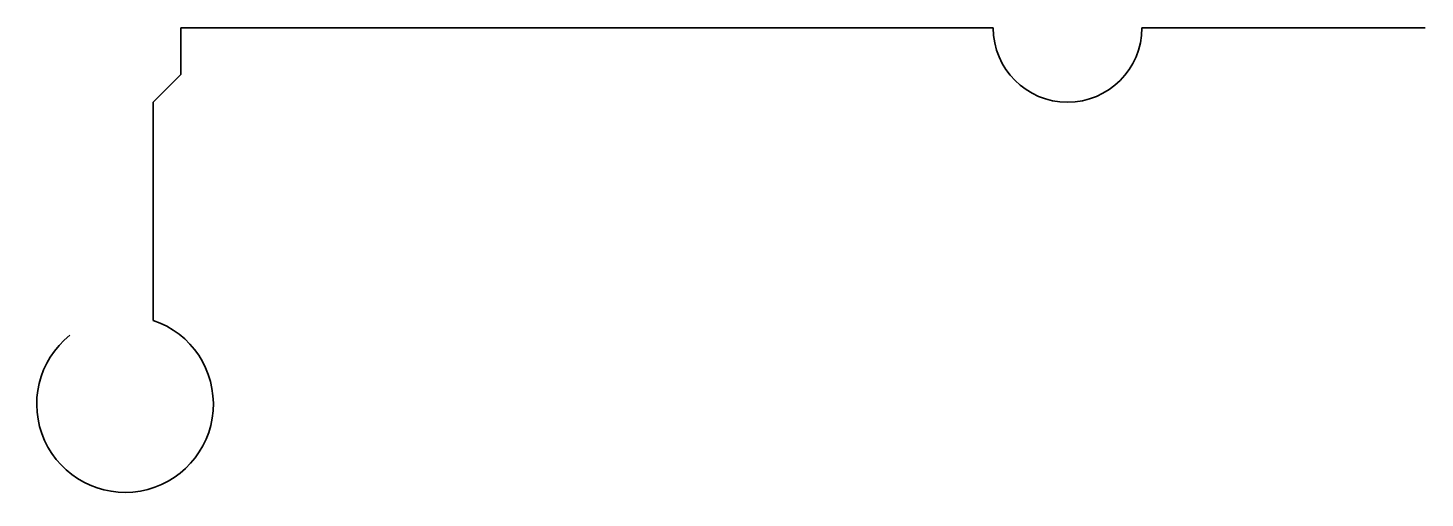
# Model space of a CAD drawing. Header units: metres. Extents: x -10 to 140, y -51 to 0.
import ezdxf

# ---------------------------------------------------------------- set-up
doc = ezdxf.new("R2010")
doc.units = ezdxf.units.M
doc.layers.add('A-DETL-GENF', color=92, linetype='Continuous', lineweight=18)

# ---------------------------------------------------------------- blocks, each defined once
blk = doc.blocks.new('47 Kalzip_fels - h_50-5015912-00_0 Basismaterialen')
at = {"layer": 'A-DETL-GENF', "lineweight": 35}
for p, q in [((6, 0), (93.5, 0)), ((6, -5), (6, 0)), ((109.5, 0), (140, 0)), ((3.04, -8), (6, -5)), ((3.04, -31.48), (3.04, -8))]:
    blk.add_line(p, q, dxfattribs=at)
for centre, radius, start, end in [((101.5, 0), 8, 180, 360), ((0, -40.49), 9.51, 128.6918, 71.333)]:
    blk.add_arc(centre, radius, start, end, dxfattribs=at)

msp = doc.modelspace()

# ---------------------------------------------------------------- block references
msp.add_blockref('47 Kalzip_fels - h_50-5015912-00_0 Basismaterialen', (0, 0))

doc.saveas('drawing.dxf')
